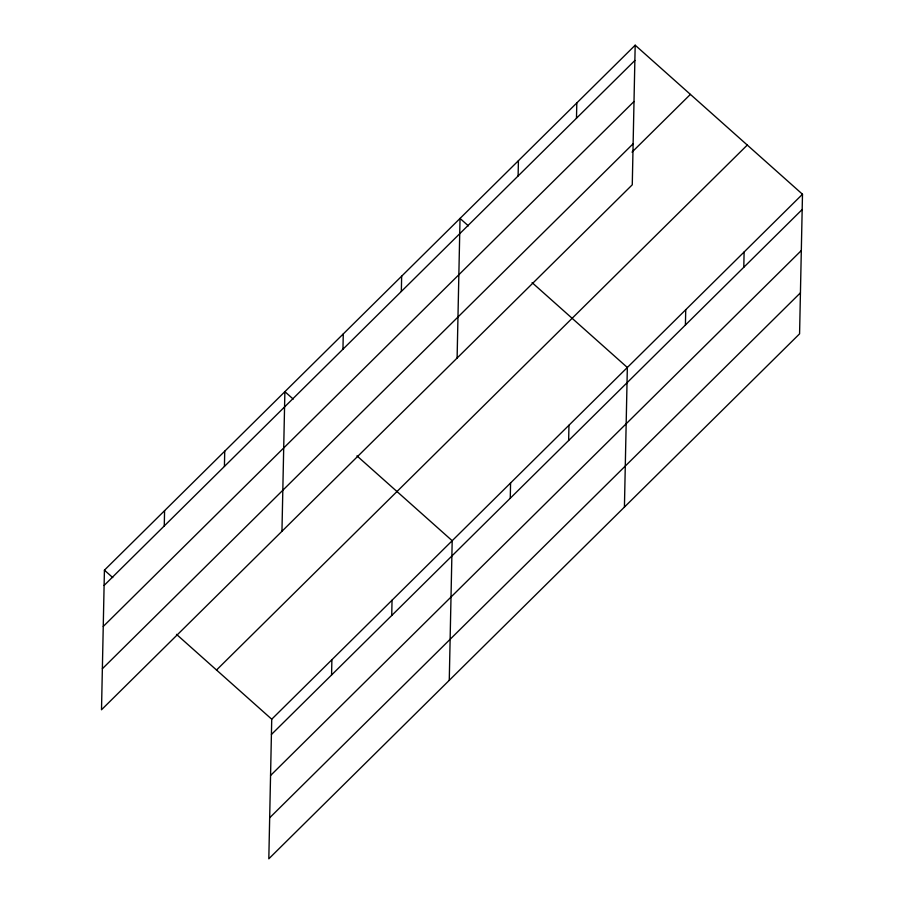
<?xml version="1.0" encoding="UTF-8"?>
<svg xmlns="http://www.w3.org/2000/svg" width="904" height="904" viewBox="0 0 904 904"><rect width="100%" height="100%" fill="white"/><g stroke="black" fill="none" stroke-linecap="round" stroke-linejoin="round"><path stroke-width="1.36" d="M635.184 45.2L104.423 570.164L101.508 709.753L632.269 184.789L635.184 45.2L802.492 194.247L799.577 333.836L268.816 858.8L271.731 719.211L802.492 194.247M164.257 525.947L164.584 510.67M224.418 466.453L224.734 451.175M281.958 531.269L284.884 391.669L293.224 399.093M331.565 674.994L331.892 659.717M342.955 349.204L343.271 333.926M391.726 615.488L392.042 600.211M401.331 291.461L401.658 276.183M449.265 680.316L452.192 540.716L356.956 455.876M457.108 358.029L460.034 218.44L468.374 225.864M510.263 498.251L510.579 482.973M518.105 175.964L518.421 160.686M568.639 440.508L568.966 425.23M576.481 118.221L576.808 102.943M624.427 507.076L627.342 367.487L532.106 282.636M685.413 325.011L685.729 309.733M743.789 267.268L744.116 251.99M104.107 585.442L634.868 60.478M103.248 626.461L634.009 101.497M102.367 668.734L633.128 143.77M632.02 152.132L690.396 94.389M216.519 670.022L747.28 145.058M271.415 734.489L802.176 209.525M270.556 775.508L801.317 250.544M269.674 817.781L800.435 292.817M104.423 570.164L112.763 577.588M176.495 634.359L271.731 719.211"/></g></svg>
